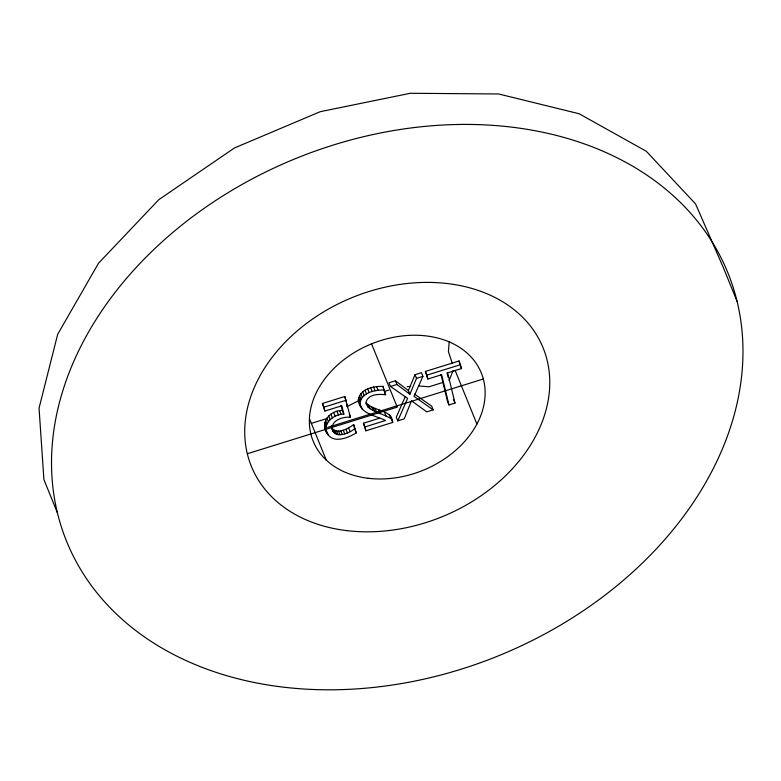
<?xml version="1.0" encoding="UTF-8"?>
<svg xmlns="http://www.w3.org/2000/svg" width="781" height="781" viewBox="0 0 781 781"><rect width="100%" height="100%" fill="white"/><g stroke="black" fill="none" stroke-linecap="round" stroke-linejoin="round"><path stroke-width="1.17" d="M327.288 433.758C319.204 422.794 330.441 409.947 342.351 410.474L343.845 414.164C334.112 414.018 322.075 423.243 327.288 433.758C333.809 443.989 348.101 437.75 356.292 432.918L353.656 424.542C348.092 428.691 336.787 435.349 331.515 427.451C333.809 439.732 349.136 433.836 355.15 428.242M333.009 431.141C328.791 421.115 342.83 416.224 350.474 417.337L344.821 396.504L322.436 403.465L324.876 411.04L341.814 405.778L343.845 414.164M379.459 418.235L363.429 423.224L364.932 426.914L385.541 420.51C375.436 415.443 359.211 413.813 358.333 399.677C360.07 388.762 373.748 385.999 383.012 386.4L385.638 394.756C378.922 393.985 369.237 393.956 366.221 401.317L366.289 404.011M360.07 405.534C358.928 393.292 374.978 389.416 384.506 390.09M449.182 341.961L448.431 351.635L452.384 363.604M449.046 380.542L453.097 370.663M415.014 374.675L416.507 378.365L409.908 394.259L408.414 390.559L415.014 374.675L421.437 372.683L422.931 376.374L414.028 396.387L433.211 409.859L426.758 411.86L411.499 400.809L404.216 418.87L397.793 420.871L396.299 417.181L405.163 396.836M397.793 420.871L407.604 398.388L390.48 386.468L388.977 382.778L395.401 380.777L408.414 390.559M347.164 406.481L358.674 400.702M448.968 404.958L441.646 374.734L427.812 379.029L425.372 371.453L459.101 360.968L461.542 368.544L447.659 372.859L454.981 403.084L448.968 404.958L447.474 401.268L440.992 374.529M322.436 403.465L323.93 407.165L346.325 400.194M390.48 386.468L396.904 384.467L409.908 394.259M416.507 378.365L422.931 376.374M425.372 371.453L426.875 375.144L460.605 364.659M311.111 423.448L326.653 418.606M443.491 382.27L429.052 386.761L418.509 385.99M327.639 427.412L483.156 379.049M247.313 453.741L397.246 407.116L371.463 343.62M363.429 423.224L365.869 430.8L392.736 422.443C391.515 409.283 374.529 411.323 366.689 403.562L368.193 407.252C375.192 412.924 384.867 414.252 391.994 419.387M384.76 391.281L388.977 390.1M407.135 386.654L410.66 386.361M414.447 394.044L431.717 406.169L433.211 409.859M368.193 407.252L365.859 402.947M359.436 403.982L360.451 405.28M325.784 430.067L326.673 431.434M737.088 301.417A356.858 268.508 -22.1 0 0 172.298 232.894A356.858 268.508 -22.1 0 0 282.341 687.026A356.858 268.508 -22.1 0 0 737.088 301.417L723.596 268.195L695.568 203.939L646.297 151.26L579.131 113.753L498.659 93.974L410.347 93.271L320.22 111.693L234.427 147.98L158.816 199.663L98.523 263.226L57.677 334.327L39.05 408.121L43.912 479.583L57.403 512.805M460.419 365.772L461.542 368.544M455.108 370.321L476.927 424.063M453.478 399.394L454.981 403.084M395.401 380.777L396.904 384.467M384.516 391.984L385.638 394.756M391.603 419.68L392.736 422.443M389.407 414.506L390.91 418.196M376.588 386.575L378.082 390.266M384.623 412.495L386.117 416.185M373.572 387.054L375.065 390.744M370.643 387.815L372.146 391.506M378.678 409.937L380.181 413.627M367.705 388.899L369.198 392.589M375.026 408.326L376.53 412.017M373.133 407.477L374.636 411.167M371.815 406.833L373.318 410.523M365.03 390.246L366.523 393.936M368.71 405.124L370.204 408.814M362.696 391.857L364.2 395.547M360.802 393.722L362.306 397.412M359.533 395.567L361.027 399.257M358.674 397.568L360.178 401.258M360.959 405.935L362.462 409.625M358.333 399.677L359.826 403.367M349.351 414.565L350.474 417.337M354.789 429.228L356.292 432.918M348.59 427.939L350.083 431.629M339.637 410.728L341.141 414.418M345.944 429.228L347.438 432.918M336.992 411.372L338.495 415.062M343.25 430.214L344.743 433.904M333.672 412.632L335.176 416.322M340.789 430.848L342.283 434.539M338.583 431.122L340.086 434.812M330.89 414.184L332.384 417.874M336.65 431.053L338.144 434.744M334.971 430.624L336.465 434.314M328.616 415.951L330.119 419.651M333.536 429.872L335.029 433.562M331.417 425.733L332.169 427.578M332.384 428.818L333.877 432.508M326.849 417.894L328.352 421.584M325.511 420.129L327.014 423.819M324.74 422.492L326.243 426.182M324.535 424.971L326.038 428.662M327.122 432.118L328.245 434.88M324.896 427.568L326.399 431.258M309.52 418.86L326.39 460.399M459.101 360.968L459.814 363.878M447.005 372.654L448.128 377.311M426.875 375.144L427.812 379.029M390.49 415.697L391.232 418.753M383.012 386.4L384.135 391.056M364.932 426.914L365.869 430.8M353.656 424.542L354.506 428.056M344.821 396.504L345.934 401.073M346.481 403.357L347.311 406.784M341.072 405.232L342.351 410.474M323.93 407.165L324.876 411.04M346.559 530.602A157.44 118.458 -22.1 0 0 547.178 360.48A157.44 118.458 -22.1 0 0 298.01 330.246A157.44 118.458 -22.1 0 0 346.559 530.602M368.036 478.275A90.723 68.269 -22.1 0 0 483.644 380.24A90.723 68.269 -22.1 0 0 340.057 362.814A90.723 68.269 -22.1 0 0 368.036 478.275"/></g></svg>
